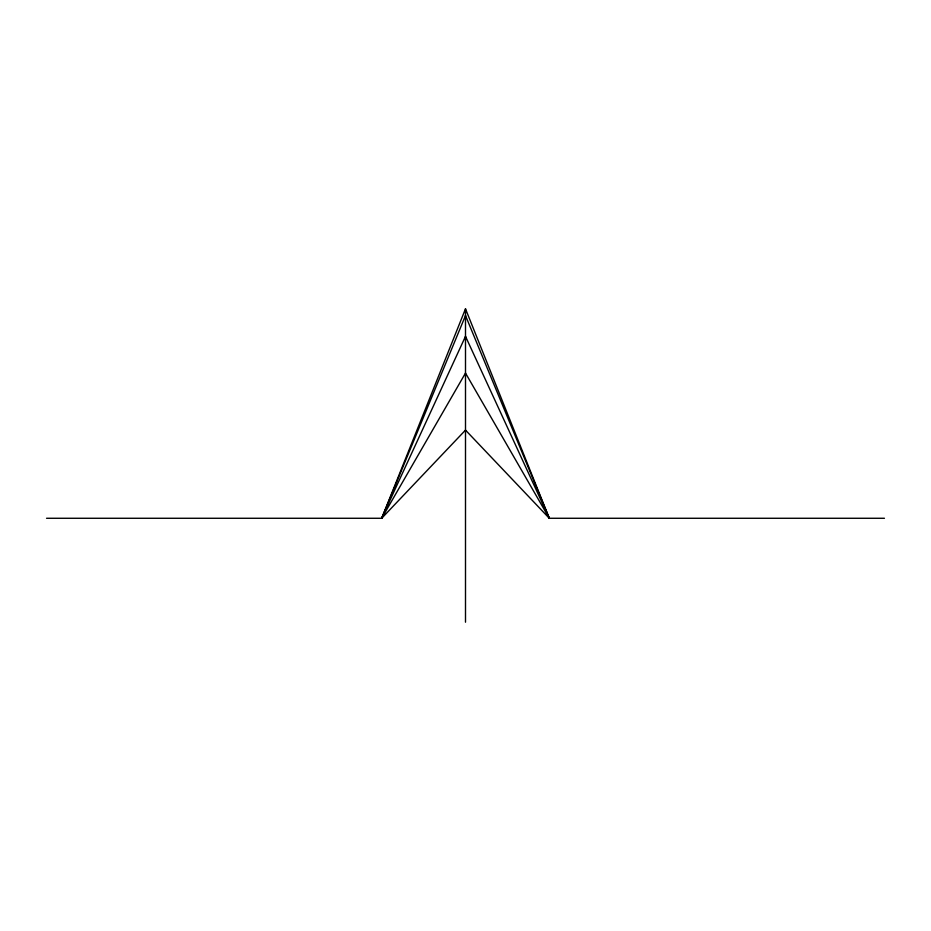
<?xml version="1.0" encoding="UTF-8"?>
<svg xmlns="http://www.w3.org/2000/svg" width="931" height="931" viewBox="0 0 931 931"><rect width="100%" height="100%" fill="white"/><g stroke="black" fill="none" stroke-linecap="round" stroke-linejoin="round"><path stroke-width="1.4" d="M884.45 518.276L549.29 518.276L465.5 308.801L381.71 518.276L46.55 518.276M465.5 308.801L465.5 622.199M465.5 315.551L381.71 518.276L465.5 430.099L549.29 518.276L465.5 315.551M465.5 336.347L381.71 518.276L465.5 373.075L549.29 518.276L465.5 336.347"/></g></svg>
